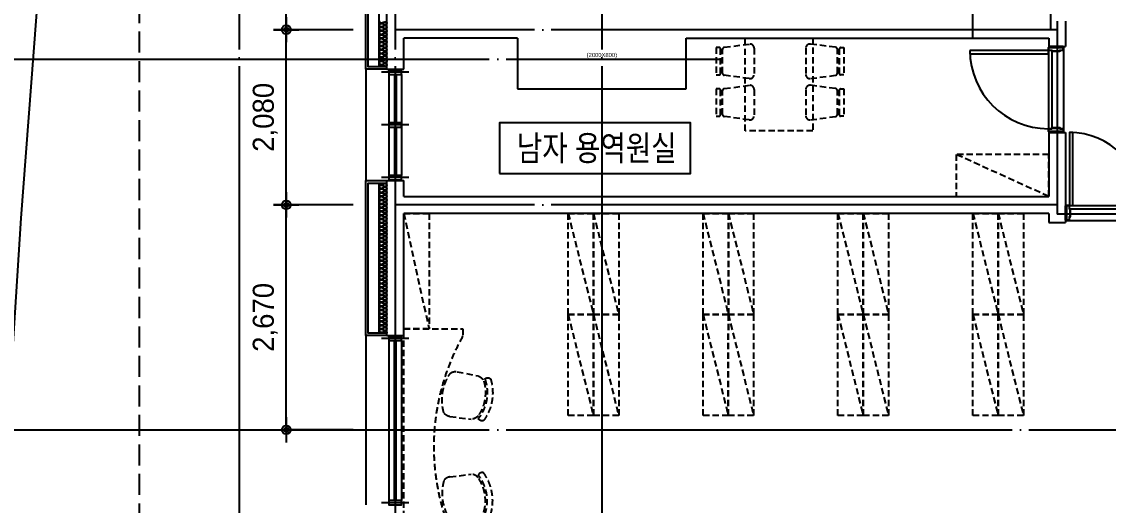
# Model space of a CAD drawing. Header units: millimetres. Extents: x 0 to 1390178, y 0 to 110113.
# Drawn here: x 518692 to 531578, y 22786 to 28526 of the extents above; entities that cross this region are included whole.
import ezdxf
from ezdxf.enums import TextEntityAlignment as Align
from ezdxf.xclip import XClip

# ---------------------------------------------------------------- set-up
doc = ezdxf.new("R2010")
doc.units = ezdxf.units.MM
doc.header["$LTSCALE"] = 100
doc.header["$XCLIPFRAME"] = 0
for name, pattern in [('HID2', [3.5, 2.5, -1]), ('X - 평면도$0$CEN', [62, 60, -1, 0, -1]), ('X - 평면도$0$HID', [1.5, 1, -0.5]), ('X - 평면도$0$HIDDEN', [0.375, 0.25, -0.125])]:
    doc.linetypes.add(name, pattern=pattern)
doc.layers.get('DEFPOINTS').update_dxf_attribs({"color": 145})
for name, color, linetype in [('AA-XXXX-TEXT', 3, 'Continuous'), ('DIM', 7, 'Continuous'), ('ROM', 7, 'Continuous'), ('sm3', 3, 'HID2'), ('X - 평면도$0$A-CEN', 1, 'X - 평면도$0$CEN'), ('X - 평면도$0$A-INS', 9, 'Continuous'), ('X - 평면도$0$AA-DWXM-WIND', 4, 'Continuous'), ('X - 평면도$0$AA-EL-PCN8', 8, 'Continuous'), ('X - 평면도$0$AA-WAXM-CONC', 2, 'Continuous'), ('X - 평면도$0$AA-XXXX-CNTL', 1, 'X - 평면도$0$CEN'), ('X - 평면도$0$AA-XXXX-FINL', 6, 'Continuous'), ('X - 평면도$0$AA-XXXX-FUR', 8, 'Continuous'), ('X - 평면도$0$AA-XXXX-PAT3', 8, 'Continuous'), ('X - 평면도$0$CEN', 1, 'X - 평면도$0$CEN'), ('X - 평면도$0$칸막이', 7, 'X - 평면도$0$HID')]:
    doc.layers.add(name, color=color, linetype=linetype)
doc.layers.add('X - 평면도$0$A-door', color=4, linetype='Continuous', lineweight=25)
doc.layers.add('X - 평면도$0$A-GUIDE TEXT', color=67, linetype='Continuous', plot=False)
doc.layers.add('X - 평면도$0$DEFPOINT', color=163, linetype='Continuous', plot=False)
doc.styles.add('HAUD01', font='Dotum.ttf')
doc.styles.add('X - 평면도$0$HAUD01', font='Dotum.ttf')
doc.styles.add('X - 평면도$0$STANDARD', font='Dotum.ttf')
doc.dimstyles.new('HAUD-80', dxfattribs={"dimscale": 100, "dimtxt": 2.5, "dimasz": 0.5, "dimexe": 0, "dimexo": 1.5, "dimgap": 1, "dimtad": 1, "dimdec": 0, "dimdsep": 46, "dimlunit": 6, "dimtxsty": 'HAUD01', "dimblk": 'Z_DOT', "dimcen": 2.5, "dimdle": 1.5, "dimclrd": 7, "dimclre": 7, "dimclrt": 4, "dimadec": 0, "dimazin": 0, "dimtfac": 1, "dimtdec": 0, "dimtix": 1, "dimtmove": 2, "dimatfit": 3, "dimfxl": 1, "dimtvp": 1, "dimtolj": 1, "dimtzin": 0, "dimarcsym": 0})

# ---------------------------------------------------------------- blocks, each defined once
blk = doc.blocks.new('X - 평면도$0$A$C6B957963')
at = {"layer": 'X - 평면도$0$AA-XXXX-PAT3', "linetype": 'X - 평면도$0$HIDDEN', "ltscale": 3}
blk.add_lwpolyline([(345, 0), (345, 1100), (1145, 1100), (1145, 0)], close=True, dxfattribs=at)
for points in [[(51, 975, 0.414214), (38, 988), (1, 988), (0, 663), (38, 663, 0.414214), (50, 675)], [(1463, 975, -0.414214), (1475, 988), (1513, 988), (1513, 663), (1476, 663, -0.414214), (1463, 675)], [(51, 486, 0.414214), (38, 498), (1, 498), (0, 173), (38, 173, 0.414214), (50, 186)], [(1463, 486, -0.414214), (1475, 498), (1513, 498), (1513, 173), (1476, 173, -0.414214), (1463, 186)]]:
    blk.add_lwpolyline(points, format="xyb", close=True, dxfattribs=at)
for points in [[(76, 966, -0.375902), (97, 991), (394, 1030, -0.453592), (451, 980), (450, 669, -0.453592), (393, 620), (97, 660, -0.375902), (75, 685), (76, 975)], [(1438, 966, 0.375902), (1416, 991), (1119, 1030, 0.453592), (1063, 980), (1063, 669, 0.453592), (1120, 620), (1417, 660, 0.375902), (1438, 685), (1438, 975)], [(76, 476, -0.375902), (97, 501), (394, 540, -0.453592), (451, 490), (450, 179, -0.453592), (393, 130), (97, 170, -0.375902), (75, 195), (76, 486)], [(1438, 476, 0.375902), (1416, 501), (1119, 540, 0.453592), (1063, 490), (1063, 179, 0.453592), (1120, 130), (1417, 170, 0.375902), (1438, 195), (1438, 486)]]:
    blk.add_lwpolyline(points, format="xyb", dxfattribs=at)
blk = doc.blocks.new('X - 평면도$0$A$C77725706')
at = {"layer": 'X - 평면도$0$AA-XXXX-PAT3', "linetype": 'X - 평면도$0$HIDDEN', "ltscale": 3}
for p, q in [((314, 942), (365, 692)), ((846, 1029), (878, 776))]:
    blk.add_line(p, q, dxfattribs=at)
for centre, radius, start, end in [((650, 560), 560, 74.1907, 124.5346), ((740, 1012), 108, 9.334, 54.4153), ((420, 959), 108, 144.3828, 189.3454), ((770, 776), 108, 309.5701, 359.8863), ((467, 727), 108, 198.8758, 249.1437), ((564, 1084), 499, 250.8266, 307.9042), ((563, 1086), 480, 253.7086, 305.0167), ((849, 646), 49, 336.6283, 63.7928), ((435, 578), 49, 134.9324, 222.0969), ((564, 1084), 564, 252.9144, 305.8109)]:
    blk.add_arc(centre, radius, start, end, dxfattribs=at)
blk = doc.blocks.new('X - 평면도$0$A$C9b4a4f4d')
at = {"layer": 'X - 평면도$0$AA-XXXX-PAT3', "linetype": 'X - 평면도$0$HIDDEN', "ltscale": 3}
blk.add_line((0, 0), (0, 2800), dxfattribs=at)
for points in [[(0, 2800), (700, 2800)], [(700, 2800), (700, 2711)], [(0, 0), (700, 0)], [(700, 0), (700, 89)]]:
    blk.add_lwpolyline(points, dxfattribs=at)
blk.add_lwpolyline([(700, 89, -0.262021), (700, 2711, -0.245419)], format="xyb", dxfattribs=at)
at = {"layer": 'X - 평면도$0$AA-XXXX-PAT3', "linetype": 'X - 평면도$0$HIDDEN', "ltscale": 3, "xscale": -1, "rotation": 90}
blk.add_blockref('X - 평면도$0$A$C77725706', (1575, 2605), dxfattribs=at)
at = {"layer": 'X - 평면도$0$AA-XXXX-PAT3', "linetype": 'X - 평면도$0$HIDDEN', "ltscale": 3, "rotation": 90}
blk.add_blockref('X - 평면도$0$A$C77725706', (1575, 195), dxfattribs=at)
blk = doc.blocks.new('X - 평면도$0$2F PL')
at = {"layer": 'X - 평면도$0$AA-WAXM-CONC'}
for p, q in [((-44367, 10651), (-44367, 11431)), ((-36317, 11221), (-36317, 10921)), ((-42817, 11021), (-44167, 11021)), ((-44167, 10651), (-44167, 11021)), ((-40817, 11021), (-36517, 11021)), ((-36517, 11021), (-36517, 10921)), ((-36517, 10921), (-36317, 10921)), ((-44367, 10651), (-44167, 10651)), ((-36517, 9901), (-36317, 9901)), ((-36517, 9901), (-36517, 9141)), ((-36317, 9901), (-36317, 8831)), ((-44367, 9331), (-44167, 9331)), ((-44367, 7491), (-44367, 9331)), ((-44167, 9141), (-44167, 9331)), ((-44167, 9141), (-36517, 9141)), ((-36517, 8941), (-44167, 8941)), ((-44167, 7491), (-44167, 8941)), ((-36517, 8941), (-36517, 8831)), ((-36517, 8831), (-36317, 8831)), ((-44367, 7491), (-44167, 7491))]:
    blk.add_line(p, q, dxfattribs=at)
blk = doc.blocks.new('X - 평면도$0$2F_COL')
at = {"layer": 'X - 평면도$0$AA-WAXM-CONC'}
for p, q in [((-86178, -44877), (-86178, -45477)), ((-84178, -45477), (-84178, -44877)), ((-86178, -45477), (-84178, -45477))]:
    blk.add_line(p, q, dxfattribs=at)
at = {"layer": 'X - 평면도$0$DEFPOINT', "style": 'X - 평면도$0$STANDARD'}
blk.add_text('(2000X800)', height=50, dxfattribs=at).set_placement((-85178, -45077), align=Align.MIDDLE_CENTER)
blk = doc.blocks.new('X - 평면도$0$D1000')
at = {"layer": 'X - 평면도$0$A-door', "color": 9}
for p, q in [((0, 0), (0, -930)), ((180, 0), (180, -930)), ((40, -10), (40, -920))]:
    blk.add_line(p, q, dxfattribs=at)
at = {"layer": 'X - 평면도$0$A-door'}
for points in [[(-930, 0), (-930, -40), (0, -40), (0, 0)], [(30, 33), (2, 33), (2, 2), (42, 2), (42, -8), (138, -8), (138, 2), (178, 2), (178, 33), (150, 33), (150, 35), (180, 35), (180, 0), (140, 0), (140, -10), (40, -10), (40, 0), (0, 0), (0, 35), (30, 35)], [(30, -963), (2, -963), (2, -932), (42, -932), (42, -922), (138, -922), (138, -932), (178, -932), (178, -963), (150, -963), (150, -965), (180, -965), (180, -930), (140, -930), (140, -920), (40, -920), (40, -930), (0, -930), (0, -965), (30, -965)]]:
    blk.add_lwpolyline(points, close=True, dxfattribs=at)
at = {"layer": 'X - 평면도$0$A-door', "color": 8}
for points in [[(2, 2), (2, 33), (178, 33), (178, 2), (177, 2), (177, 32), (3, 32), (3, 2)], [(2, -932), (2, -963), (178, -963), (178, -932), (177, -932), (177, -962), (3, -962), (3, -932)]]:
    blk.add_lwpolyline(points, close=True, dxfattribs=at)
at = {"layer": 'X - 평면도$0$A-door', "color": 1}
blk.add_arc((0, 0), 930, 180, 270, dxfattribs=at)
at = {"layer": 'X - 평면도$0$A-GUIDE TEXT'}
for p, q in [((175, 45), (5, 45)), ((175, -975), (5, -975))]:
    blk.add_line(p, q, dxfattribs=at)
blk = doc.blocks.new('X - 평면도$0$철재양여닫이문(S)1')
at = {"layer": 'X - 평면도$0$A-door', "color": 9}
for p, q in [((35, 0), (1765, 0)), ((45, -40), (1755, -40)), ((35, -180), (1765, -180))]:
    blk.add_line(p, q, dxfattribs=at)
at = {"layer": 'X - 평면도$0$A-door'}
for points in [[(75, 865), (35, 865), (35, 0), (75, 0)], [(1725, 865), (1765, 865), (1765, 0), (1725, 0)], [(2, -30), (2, -2), (33, -2), (33, -42), (43, -42), (43, -138), (33, -138), (33, -178), (2, -178), (2, -150), (0, -150), (0, -180), (35, -180), (35, -140), (45, -140), (45, -40), (35, -40), (35, 0), (0, 0), (0, -30)], [(1798, -30), (1798, -2), (1767, -2), (1767, -42), (1757, -42), (1757, -138), (1767, -138), (1767, -178), (1798, -178), (1798, -150), (1800, -150), (1800, -180), (1765, -180), (1765, -140), (1755, -140), (1755, -40), (1765, -40), (1765, 0), (1800, 0), (1800, -30)]]:
    blk.add_lwpolyline(points, close=True, dxfattribs=at)
at = {"layer": 'X - 평면도$0$A-door', "color": 8}
for points in [[(33, -2), (2, -2), (2, -178), (33, -178), (33, -177), (3, -177), (3, -3), (33, -3)], [(1767, -2), (1798, -2), (1798, -178), (1767, -178), (1767, -177), (1797, -177), (1797, -3), (1767, -3)]]:
    blk.add_lwpolyline(points, close=True, dxfattribs=at)
at = {"layer": 'X - 평면도$0$A-door', "color": 1}
for centre, start, end in [((35, 0), 0, 90), ((1765, 0), 90, 180)]:
    blk.add_arc(centre, 865, start, end, dxfattribs=at)
at = {"layer": 'X - 평면도$0$A-GUIDE TEXT'}
for p, q in [((-10, -175), (-10, -5)), ((1810, -175), (1810, -5))]:
    blk.add_line(p, q, dxfattribs=at)
at = {"layer": 'X - 평면도$0$DEFPOINT', "style": 'X - 평면도$0$HAUD01'}
blk.add_text('1800', height=50, dxfattribs=at).set_placement((898, -180), align=Align.BOTTOM_CENTER)
blk = doc.blocks.new('X - 평면도', base_point=(-475.4, -286.7))
at = {"layer": 'X - 평면도$0$A-CEN', "color": 5}
blk.add_line((792522, 68689.6), (792522, 22495.2), dxfattribs=at)
at = {"layer": 'X - 평면도$0$A-INS'}
for p, q in [((794182, 43883.1), (794182, 44603.1)), ((794182, 40723.1), (794182, 42503.1))]:
    blk.add_line(p, q, dxfattribs=at)
for points in [[(794182, 44423.1, 0.5248557), (794206.4, 44406.3), (794247.6, 44417.4, -1.4491979), (794247.6, 44383.8), (794206.4, 44394.9, 0.5248557), (794182, 44378.1, 0.5248557), (794206.4, 44361.3), (794247.6, 44372.4, -1.4491979), (794247.6, 44338.8), (794206.4, 44349.9, 0.5248557), (794182, 44333.1, 0.5248557), (794206.4, 44316.3), (794247.6, 44327.4, -1.4491979), (794247.6, 44293.8), (794206.4, 44304.9, 0.5248557), (794182, 44288.1, 0.5248557), (794206.4, 44271.3), (794247.6, 44282.4, -1.4491979), (794247.6, 44248.8), (794206.4, 44259.9, 0.5248557), (794182, 44243.1, 0.5248557), (794206.4, 44226.3), (794247.6, 44237.4, -1.4491979), (794247.6, 44203.8), (794206.4, 44214.9, 0.5248557), (794182, 44198.1, 0.5248557), (794206.4, 44181.3), (794247.6, 44192.4, -1.4491979), (794247.6, 44158.8), (794206.4, 44169.9, 0.5248557), (794182, 44153.1, 0.5248557), (794206.4, 44136.3), (794247.6, 44147.4, -1.4491979), (794247.6, 44113.8), (794206.4, 44124.9, 0.5248557), (794182, 44108.1, 0.5248557), (794206.4, 44091.3), (794247.6, 44102.4, -1.4491979), (794247.6, 44068.8), (794206.4, 44079.9, 0.5248557), (794182, 44063.1, 0.5248557), (794206.4, 44046.3), (794247.6, 44057.4, -1.4491979), (794247.6, 44023.8), (794206.4, 44034.9, 0.5248557), (794182, 44018.1, 0.5248557), (794206.4, 44001.3), (794247.6, 44012.4, -1.4491979), (794247.6, 43978.8), (794206.4, 43989.9, 0.5248557), (794182, 43973.1, 0.5248557), (794206.4, 43956.3), (794247.6, 43967.4, -1.4491979), (794247.6, 43933.8), (794206.4, 43944.9, 0.5248557), (794182, 43928.1, 0.5248557), (794206.4, 43911.3), (794247.6, 43922.4, -1.4491979), (794247.6, 43888.8), (794206.4, 43899.9, 0.5248557), (794182, 43883.1)], [(794182, 42503.1, 0.5248557), (794206.4, 42486.3), (794247.6, 42497.4, -1.4491979), (794247.6, 42463.8), (794206.4, 42474.9, 0.5248557), (794182, 42458.1, 0.5248557), (794206.4, 42441.3), (794247.6, 42452.4, -1.4491979), (794247.6, 42418.8), (794206.4, 42429.9, 0.5248557), (794182, 42413.1, 0.5248557), (794206.4, 42396.3), (794247.6, 42407.4, -1.4491979), (794247.6, 42373.8), (794206.4, 42384.9, 0.5248557), (794182, 42368.1, 0.5248557), (794206.4, 42351.3), (794247.6, 42362.4, -1.4491979), (794247.6, 42328.8), (794206.4, 42339.9, 0.5248557), (794182, 42323.1, 0.5248557), (794206.4, 42306.3), (794247.6, 42317.4, -1.4491979), (794247.6, 42283.8), (794206.4, 42294.9, 0.5248557), (794182, 42278.1, 0.5248557), (794206.4, 42261.3), (794247.6, 42272.4, -1.4491979), (794247.6, 42238.8), (794206.4, 42249.9, 0.5248557), (794182, 42233.1, 0.5248557), (794206.4, 42216.3), (794247.6, 42227.4, -1.4491979), (794247.6, 42193.8), (794206.4, 42204.9, 0.5248557), (794182, 42188.1, 0.5248557), (794206.4, 42171.3), (794247.6, 42182.4, -1.4491979), (794247.6, 42148.8), (794206.4, 42159.9, 0.5248557), (794182, 42143.1, 0.5248557), (794206.4, 42126.3), (794247.6, 42137.4, -1.4491979), (794247.6, 42103.8), (794206.4, 42114.9, 0.5248557), (794182, 42098.1, 0.5248557), (794206.4, 42081.3), (794247.6, 42092.4, -1.4491979), (794247.6, 42058.8), (794206.4, 42069.9, 0.5248557), (794182, 42053.1, 0.5248557), (794206.4, 42036.3), (794247.6, 42047.4, -1.4491979), (794247.6, 42013.8), (794206.4, 42024.9, 0.5248557), (794182, 42008.1, 0.5248557), (794206.4, 41991.3), (794247.6, 42002.4, -1.4491979), (794247.6, 41968.8), (794206.4, 41979.9, 0.5248557), (794182, 41963.1, 0.5248557), (794206.4, 41946.3), (794247.6, 41957.4, -1.4491979), (794247.6, 41923.8), (794206.4, 41934.9, 0.5248557), (794182, 41918.1, 0.5248557), (794206.4, 41901.3), (794247.6, 41912.4, -1.4491979), (794247.6, 41878.8), (794206.4, 41889.9, 0.5248557), (794182, 41873.1, 0.5248557), (794206.4, 41856.3), (794247.6, 41867.4, -1.4491979), (794247.6, 41833.8), (794206.4, 41844.9, 0.5248557), (794182, 41828.1, 0.5248557), (794206.4, 41811.3), (794247.6, 41822.4, -1.4491979), (794247.6, 41788.8), (794206.4, 41799.9, 0.5248557), (794182, 41783.1, 0.5248557), (794206.4, 41766.3), (794247.6, 41777.4, -1.4491979), (794247.6, 41743.8), (794206.4, 41754.9, 0.5248557), (794182, 41738.1, 0.5248557), (794206.4, 41721.3), (794247.6, 41732.4, -1.4491979), (794247.6, 41698.8), (794206.4, 41709.9, 0.5248557), (794182, 41693.1, 0.5248557), (794206.4, 41676.3), (794247.6, 41687.4, -1.4491979), (794247.6, 41653.8), (794206.4, 41664.9, 0.5248557), (794182, 41648.1, 0.5248557), (794206.4, 41631.3), (794247.6, 41642.4, -1.4491979), (794247.6, 41608.8), (794206.4, 41619.9, 0.5248557), (794182, 41603.1, 0.5248557), (794206.4, 41586.3), (794247.6, 41597.4, -1.4491979), (794247.6, 41563.8), (794206.4, 41574.9, 0.5248557), (794182, 41558.1, 0.5248557), (794206.4, 41541.3), (794247.6, 41552.4, -1.4491979), (794247.6, 41518.8), (794206.4, 41529.9, 0.5248557), (794182, 41513.1, 0.5248557), (794206.4, 41496.3), (794247.6, 41507.4, -1.4491979), (794247.6, 41473.8), (794206.4, 41484.9, 0.5248557), (794182, 41468.1, 0.5248557), (794206.4, 41451.3), (794247.6, 41462.4, -1.4491979), (794247.6, 41428.8), (794206.4, 41439.9, 0.5248557), (794182, 41423.1, 0.5248557), (794206.4, 41406.3), (794247.6, 41417.4, -1.4491979), (794247.6, 41383.8), (794206.4, 41394.9, 0.5248557), (794182, 41378.1, 0.5248557), (794206.4, 41361.3), (794247.6, 41372.4, -1.4491979), (794247.6, 41338.8), (794206.4, 41349.9, 0.5248557), (794182, 41333.1, 0.5248557), (794206.4, 41316.3), (794247.6, 41327.4, -1.4491979), (794247.6, 41293.8), (794206.4, 41304.9, 0.5248557), (794182, 41288.1, 0.5248557), (794206.4, 41271.3), (794247.6, 41282.4, -1.4491979), (794247.6, 41248.8), (794206.4, 41259.9, 0.5248557), (794182, 41243.1, 0.5248557), (794206.4, 41226.3), (794247.6, 41237.4, -1.4491979), (794247.6, 41203.8), (794206.4, 41214.9, 0.5248557), (794182, 41198.1, 0.5248557), (794206.4, 41181.3), (794247.6, 41192.4, -1.4491979), (794247.6, 41158.8), (794206.4, 41169.9, 0.5248557), (794182, 41153.1, 0.5248557), (794206.4, 41136.3), (794247.6, 41147.4, -1.4491979), (794247.6, 41113.8), (794206.4, 41124.9, 0.5248557), (794182, 41108.1, 0.5248557), (794206.4, 41091.3), (794247.6, 41102.4, -1.4491979), (794247.6, 41068.8), (794206.4, 41079.9, 0.5248557), (794182, 41063.1, 0.5248557), (794206.4, 41046.3), (794247.6, 41057.4, -1.4491979), (794247.6, 41023.8), (794206.4, 41034.9, 0.5248557), (794182, 41018.1, 0.5248557), (794206.4, 41001.3), (794247.6, 41012.4, -1.4491979), (794247.6, 40978.8), (794206.4, 40989.9, 0.5248557), (794182, 40973.1, 0.5248557), (794206.4, 40956.3), (794247.6, 40967.4, -1.4491979), (794247.6, 40933.8), (794206.4, 40944.9, 0.5248557), (794182, 40928.1, 0.5248557), (794206.4, 40911.3), (794247.6, 40922.4, -1.4491979), (794247.6, 40888.8), (794206.4, 40899.9, 0.5248557), (794182, 40883.1, 0.5248557), (794206.4, 40866.3), (794247.6, 40877.4, -1.4491979), (794247.6, 40843.8), (794206.4, 40854.9, 0.5248557), (794182, 40838.1, 0.5248557), (794206.4, 40821.3), (794247.6, 40832.4, -1.4491979), (794247.6, 40798.8), (794206.4, 40809.9, 0.5248557), (794182, 40793.1, 0.5248557), (794206.4, 40776.3), (794247.6, 40787.4, -1.4491979), (794247.6, 40753.8), (794206.4, 40764.9, 0.5248557), (794182, 40748.1, 0.5248557), (794206.4, 40731.3), (794247.6, 40742.4, -0.5702084), (794271.8, 40723.1, -0.5702084)]]:
    blk.add_lwpolyline(points, format="xyb", dxfattribs=at)
at = {"layer": 'X - 평면도$0$AA-DWXM-WIND', "color": 8}
for p, q in [((794297, 43793.1), (794297, 42593.1)), ((794447, 43793.1), (794447, 42593.1)), ((794297.1, 40633.1), (794297.1, 38733.1)), ((794447.1, 40633.1), (794447.1, 38733.1))]:
    blk.add_line(p, q, dxfattribs=at)
at = {"layer": 'X - 평면도$0$AA-DWXM-WIND'}
for p, q in [((794362, 43793.1), (794362, 43218.1)), ((794382, 43793.1), (794382, 43218.1)), ((794362, 43168.1), (794362, 42593.1)), ((794382, 43168.1), (794382, 42593.1)), ((794362.1, 38733.1), (794362.1, 40633.1)), ((794382.1, 38733.1), (794382.1, 40633.1))]:
    blk.add_line(p, q, dxfattribs=at)
for points in [[(794297, 43843.1), (794297, 43793.1), (794447, 43793.1), (794447, 43843.1)], [(794297, 43218.1), (794297, 43168.1), (794447, 43168.1), (794447, 43218.1)], [(794297, 42593.1), (794297, 42543.1), (794447, 42543.1), (794447, 42593.1)], [(794297.1, 40683.1), (794297.1, 40633.1), (794447.1, 40633.1), (794447.1, 40683.1)], [(794297.1, 38733.1), (794297.1, 38683.1), (794447.1, 38683.1), (794447.1, 38733.1)]]:
    blk.add_lwpolyline(points, close=True, dxfattribs=at)
at = {"layer": 'X - 평면도$0$AA-EL-PCN8'}
for p, q in [((794022, 43853.1), (794022, 42533.1)), ((794022, 40693.1), (794022, 38683.1))]:
    blk.add_line(p, q, dxfattribs=at)
at = {"layer": 'X - 평면도$0$AA-XXXX-CNTL'}
for p, q in [((794372, 68689.6), (794372, 22495.2)), ((796822, 68689.6), (796822, 22495.2)), ((801222, 44223.1), (801222, 46623.1)), ((802222, 44423.1), (802222, 42133.1)), ((802222, 44323.1), (794371.9, 44323.1)), ((783286.2, 43973.1), (798236.3, 43973.1)), ((802222, 42243.1), (794371.9, 42243.1)), ((812862, 42133.1), (802222, 42133.1)), ((783286.2, 39573.1), (844213.6, 39573.1))]:
    blk.add_line(p, q, dxfattribs=at)
at = {"layer": 'X - 평면도$0$AA-XXXX-FINL'}
for points in [[(794272.1, 43853.1), (794022, 43853.1), (794022, 44633.1), (794272.1, 44633.1)], [(794272.1, 43883.1), (794052, 43883.1), (794052, 44603.1), (794272.1, 44603.1)], [(794272.1, 40693.1), (794022, 40693.1), (794022, 42533.1), (794272.1, 42533.1)], [(794272.1, 40723.1), (794052, 40723.1), (794052, 42503.1), (794272.1, 42503.1)]]:
    blk.add_lwpolyline(points, dxfattribs=at)
at = {"layer": 'X - 평면도$0$AA-XXXX-PAT3', "linetype": 'X - 평면도$0$HIDDEN', "ltscale": 3}
for p, q in [((802122, 42343.1), (801022, 42843)), ((794472, 42143.1), (794771.9, 40773.1)), ((796422, 42143.1), (796721.9, 40943.1)), ((796722, 42143.1), (797021.9, 40943.1)), ((798022, 42143.2), (798321.9, 40943.2)), ((798322, 42143.2), (798621.9, 40943.2)), ((799622, 42143.1), (799921.9, 40943.1)), ((799922, 42143.1), (800221.9, 40943.1)), ((801222, 42143.1), (801521.9, 40943.1)), ((801522, 42143.1), (801821.9, 40943.1)), ((796421.9, 40943.1), (796721.8, 39743.1)), ((796721.9, 40943.1), (797021.8, 39743.1)), ((798021.9, 40943.2), (798321.8, 39743.2)), ((798321.9, 40943.2), (798621.8, 39743.2)), ((799621.9, 40943.1), (799921.8, 39743.1)), ((799921.9, 40943.1), (800221.8, 39743.1)), ((801221.9, 40943.1), (801521.8, 39743.1)), ((801521.9, 40943.1), (801821.8, 39743.1))]:
    blk.add_line(p, q, dxfattribs=at)
for points in [[(802122, 42843.1), (801022, 42843), (801022, 42343), (802122, 42343.1)], [(794772, 42143.1), (794771.9, 40773.1), (794471.9, 40773.1), (794472, 42143.1)], [(796722, 42143.1), (796721.9, 40943.1), (796421.9, 40943.1), (796422, 42143.1)], [(797022, 42143.1), (797021.9, 40943.1), (796721.9, 40943.1), (796722, 42143.1)], [(798322, 42143.2), (798321.9, 40943.2), (798021.9, 40943.2), (798022, 42143.2)], [(798622, 42143.2), (798621.9, 40943.2), (798321.9, 40943.2), (798322, 42143.2)], [(799922, 42143.1), (799921.9, 40943.1), (799621.9, 40943.1), (799622, 42143.1)], [(800222, 42143.1), (800221.9, 40943.1), (799921.9, 40943.1), (799922, 42143.1)], [(801522, 42143.1), (801521.9, 40943.1), (801221.9, 40943.1), (801222, 42143.1)], [(801822, 42143.1), (801821.9, 40943.1), (801521.9, 40943.1), (801522, 42143.1)], [(796721.9, 40943.1), (796721.8, 39743.1), (796421.8, 39743.1), (796421.9, 40943.1)], [(797021.9, 40943.1), (797021.8, 39743.1), (796721.8, 39743.1), (796721.9, 40943.1)], [(798321.9, 40943.2), (798321.8, 39743.2), (798021.8, 39743.2), (798021.9, 40943.2)], [(798621.9, 40943.2), (798621.8, 39743.2), (798321.8, 39743.2), (798321.9, 40943.2)], [(799921.9, 40943.1), (799921.8, 39743.1), (799621.8, 39743.1), (799621.9, 40943.1)], [(800221.9, 40943.1), (800221.8, 39743.1), (799921.8, 39743.1), (799921.9, 40943.1)], [(801521.9, 40943.1), (801521.8, 39743.1), (801221.8, 39743.1), (801221.9, 40943.1)], [(801821.9, 40943.1), (801821.8, 39743.1), (801521.8, 39743.1), (801521.9, 40943.1)]]:
    blk.add_lwpolyline(points, close=True, dxfattribs=at)
at = {"layer": 'X - 평면도$0$CEN'}
blk.add_line((802147, 44323.1), (802147, 46443.1), dxfattribs=at)
at = {"layer": 'X - 평면도$0$DEFPOINT'}
for p, q in [((794531, 43818.1), (794208.7, 43818.1)), ((794531, 43193.1), (794208.7, 43193.1)), ((794531, 42568.1), (794208.7, 42568.1)), ((794531.2, 40658.1), (794208.8, 40658.1)), ((794531.2, 38708.1), (794208.8, 38708.1))]:
    blk.add_line(p, q, dxfattribs=at)
blk.add_lwpolyline([(838640.5, 68365.6), (821472.6, 68450.8), (816191.2, 68315.3), (809042.1, 68006.8), (790833.1, 66148.4), (790521.2, 57737.5), (790473, 49209.6), (789931.7, 42085), (788804.5, 24415.6), (788582.9, 17927.4), (799789, 17869.8), (800018.4, 24614.7), (818441.5, 24941.8), (817930.2, 30624.5), (838639.2, 33202.2)], close=True, dxfattribs=at)
for name, p in [('X - 평면도$0$2F PL', (838639.2, 33202.2)), ('X - 평면도$0$2F_COL', (882000, 89100)), ('X - 평면도$0$D1000', (802117, 44078.1))]:
    blk.add_blockref(name, p)
at = {"layer": 'X - 평면도$0$A-door'}
blk.add_blockref('X - 평면도$0$철재양여닫이문(S)1', (802332, 42238.1), dxfattribs=at)
at = {"layer": 'X - 평면도$0$AA-XXXX-FUR'}
blk.add_blockref('X - 평면도$0$A$C6B957963', (798177.1, 43123.1), dxfattribs=at)
at = {"layer": 'X - 평면도$0$칸막이'}
blk.add_blockref('X - 평면도$0$A$C9b4a4f4d', (794472, 37973.1), dxfattribs=at)
blk = doc.blocks.new('Z_DOT')
at = {"layer": 'DIM', "color": 0}
for p, q in [((0, -3), (0, 3)), ((-3, 0), (3, 0))]:
    blk.add_line(p, q, dxfattribs=at)
for radius in [1.05, 0.525]:
    blk.add_circle((0, 0), radius, dxfattribs=at)
blk = doc.blocks.new('*D437')
at = {"layer": 'DEFPOINTS', "color": 0, "transparency": 16777216}
for p in [(521829, 26351), (522772, 26351), (522772, 23681)]:
    blk.add_point(p, dxfattribs=at)
at = {"layer": 'DIM', "color": 7, "lineweight": -2, "transparency": 16777216}
for p, q in [((522622, 26351), (521829, 26351)), ((521829, 23731), (521829, 26301)), ((522622, 23681), (521829, 23681))]:
    blk.add_line(p, q, dxfattribs=at)
at = {"layer": 'DIM', "color": 7, "lineweight": -2, "transparency": 16777216, "xscale": 50, "yscale": 50, "zscale": 50}
for p, rotation in [((521829, 26351), 90), ((521829, 23681), 270)]:
    blk.add_blockref('Z_DOT', p, dxfattribs=dict(at, rotation=rotation))
at = {"layer": 'DIM', "color": 4, "transparency": 16777216, "insert": (521580, 25016), "char_height": 250, "attachment_point": 5, "rotation": 90, "style": 'HAUD01'}
blk.add_mtext('\\A1;2,670', dxfattribs=at)
blk = doc.blocks.new('*D438')
at = {"layer": 'DEFPOINTS', "color": 0, "transparency": 16777216}
for p in [(521829, 28431), (522772, 28431), (522772, 26351)]:
    blk.add_point(p, dxfattribs=at)
at = {"layer": 'DIM', "color": 7, "lineweight": -2, "transparency": 16777216}
for p, q in [((522622, 28431), (521829, 28431)), ((521829, 26401), (521829, 28381)), ((522622, 26351), (521829, 26351))]:
    blk.add_line(p, q, dxfattribs=at)
at = {"layer": 'DIM', "color": 7, "lineweight": -2, "transparency": 16777216, "xscale": 50, "yscale": 50, "zscale": 50}
for p, rotation in [((521829, 28431), 90), ((521829, 26351), 270)]:
    blk.add_blockref('Z_DOT', p, dxfattribs=dict(at, rotation=rotation))
at = {"layer": 'DIM', "color": 4, "transparency": 16777216, "insert": (521580, 27391), "char_height": 250, "attachment_point": 5, "rotation": 90, "style": 'HAUD01'}
blk.add_mtext('\\A1;2,080', dxfattribs=at)
blk = doc.blocks.new('*D439')
at = {"layer": 'DEFPOINTS', "color": 0, "transparency": 16777216}
for p in [(521829, 30631), (522772, 30631), (522772, 28431)]:
    blk.add_point(p, dxfattribs=at)
at = {"layer": 'DIM', "color": 7, "lineweight": -2, "transparency": 16777216}
for p, q in [((522622, 30631), (521829, 30631)), ((521829, 28481), (521829, 30581)), ((522622, 28431), (521829, 28431))]:
    blk.add_line(p, q, dxfattribs=at)
at = {"layer": 'DIM', "color": 7, "lineweight": -2, "transparency": 16777216, "xscale": 50, "yscale": 50, "zscale": 50}
for p, rotation in [((521829, 30631), 90), ((521829, 28431), 270)]:
    blk.add_blockref('Z_DOT', p, dxfattribs=dict(at, rotation=rotation))
at = {"layer": 'DIM', "color": 4, "transparency": 16777216, "insert": (521580, 29531), "char_height": 250, "attachment_point": 5, "rotation": 90, "style": 'HAUD01'}
blk.add_mtext('\\A1;2,200', dxfattribs=at)

msp = doc.modelspace()

# ---------------------------------------------------------------- block references
ref = msp.add_blockref('X - 평면도', (-271725.3, -16179.1))
XClip(ref).set_block_clipping_path([(775249.9173510048, 15892.4063044167), (859249.9173510048, 75292.4063044167)])

# ---------------------------------------------------------------- next in the draw order: linework, layer by layer
at = {"layer": 'ROM', "color": 0, "linetype": 'Continuous'}
msp.add_lwpolyline([(524357.5, 26725.9), (526621.8, 26725.9), (526621.8, 27325.9), (524357.5, 27325.9)], close=True, dxfattribs=at)
at = {"layer": 'sm3'}
msp.add_lwpolyline([(521082.7, 12430.2), (542157.6, 12430.2, 0.4142136), (543157.6, 13430.2), (543157.6, 30158.8, 0.4142136), (542157.6, 31158.8), (521082.7, 31158.8, 0.4142136), (520082.7, 30158.8), (520082.7, 13430.2, 0.4142136)], format="xyb", close=True, dxfattribs=at)

# ---------------------------------------------------------------- next in the draw order: texts
at = {"layer": 'AA-XXXX-TEXT', "style": 'HAUD01', "width": 0.8}
msp.add_text('남자 용역원실', height=300, dxfattribs=at).set_placement((525511.3, 27025.9), align=Align.MIDDLE_CENTER)

# ---------------------------------------------------------------- next in the draw order: dimensions: what is measured, and where the dimension line sits
at = {"layer": 'DIM'}
for base, p1, p2, picture, middle in [((521828.8, 30630.7), (522772.1, 28430.7), (522772.1, 30630.7), '*D439', (521579.6, 29530.7)), ((521828.8, 28430.7), (522772.1, 26350.7), (522772.1, 28430.7), '*D438', (521579.6, 27390.7)), ((521828.8, 26350.7), (522772.1, 23680.7), (522772.1, 26350.7), '*D437', (521579.6, 25015.7))]:
    dim = msp.add_linear_dim(base=base, p1=p1, p2=p2, angle=90, dimstyle='HAUD-80', override={"dimscale": 100}, dxfattribs=at)
    dim.commit()
    dim.dimension.update_dxf_attribs({"geometry": picture, "text_midpoint": middle})

doc.saveas('drawing.dxf')
